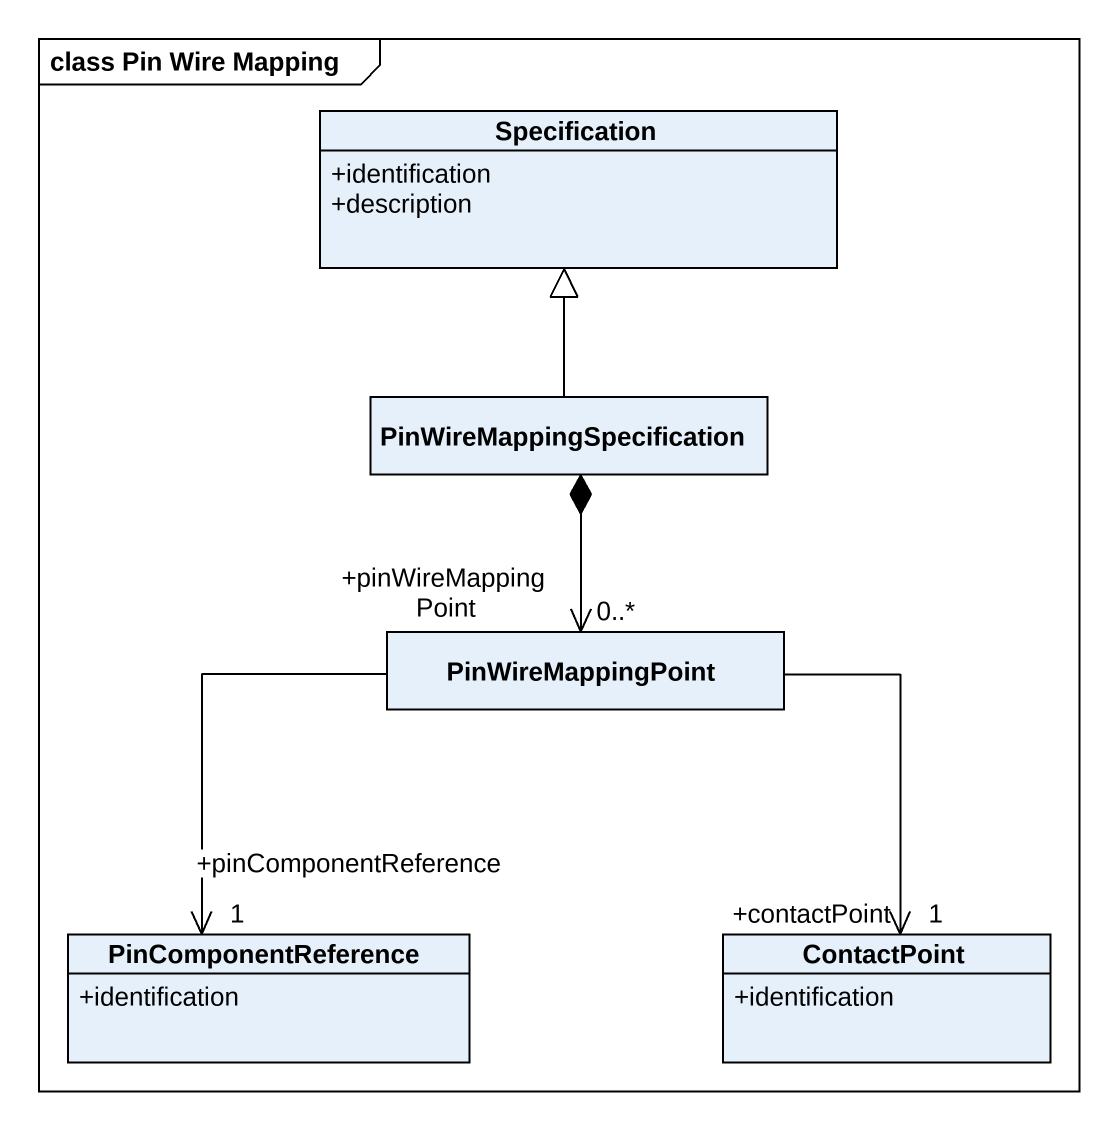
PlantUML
@startuml
mainframe class Pin Wire Mapping
hide circle
hide empty members
skinparam classAttributeIconSize 0
class Specification {
  +identification
  +description
}
class PinWireMappingSpecification
class PinWireMappingPoint
class PinComponentReference {
  +identification
}
class ContactPoint {
  +identification
}
PinWireMappingSpecification -up-|> Specification
PinWireMappingSpecification *--> "0..*\n+pinWireMappingPoint" PinWireMappingPoint
PinWireMappingPoint --> "1\n+pinComponentReference" PinComponentReference
PinWireMappingPoint --> "1\n+contactPoint" ContactPoint
@enduml
